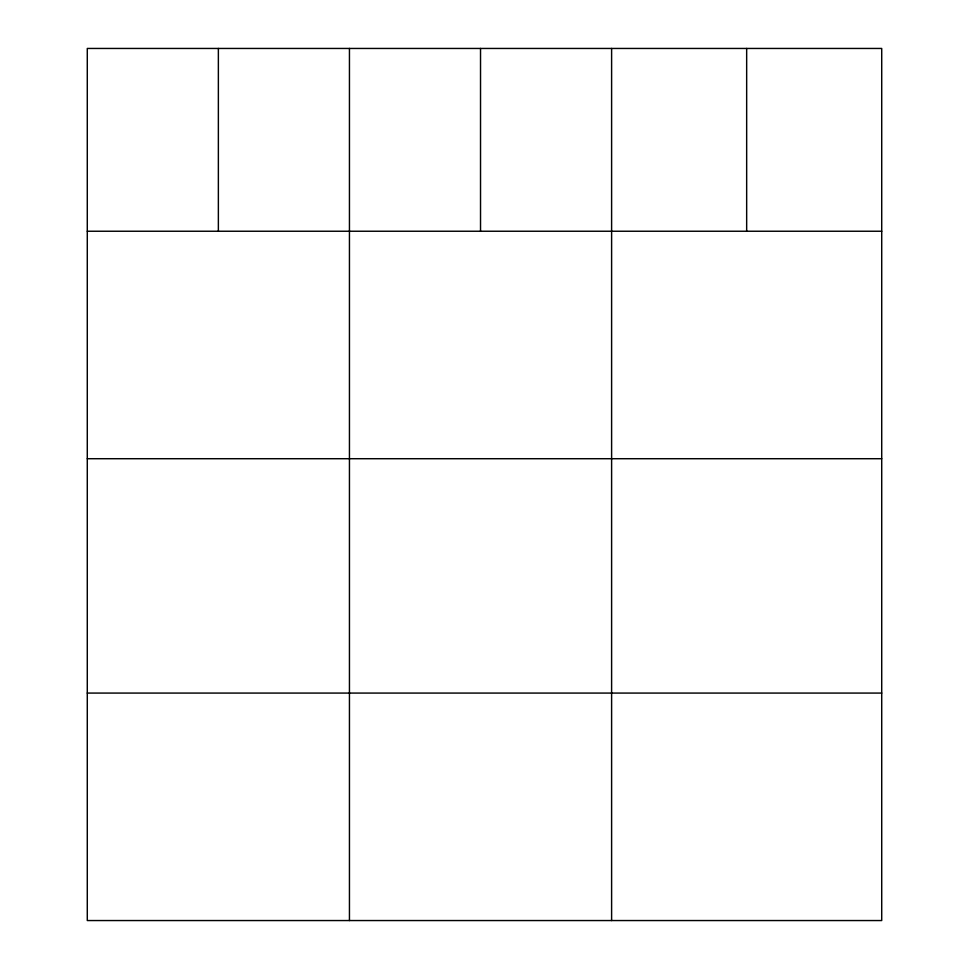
<?xml version="1.0" encoding="UTF-8"?>
<svg xmlns="http://www.w3.org/2000/svg" width="969" height="969" viewBox="0 0 969 969"><rect width="100%" height="100%" fill="white"/><g stroke="black" fill="none" stroke-linecap="round" stroke-linejoin="round"><path stroke-width="1.45" d="M881.717 231.24L881.717 920.55L87.283 920.55L87.283 48.45L881.717 48.45L881.717 231.24L87.283 231.24M87.283 458.712L881.717 458.712M87.283 693.077L881.717 693.077M746.663 48.45L746.663 231.24M611.609 48.45L611.609 920.55M480.527 48.45L480.527 231.24M349.446 48.45L349.446 920.55M218.364 48.45L218.364 231.24"/></g></svg>
